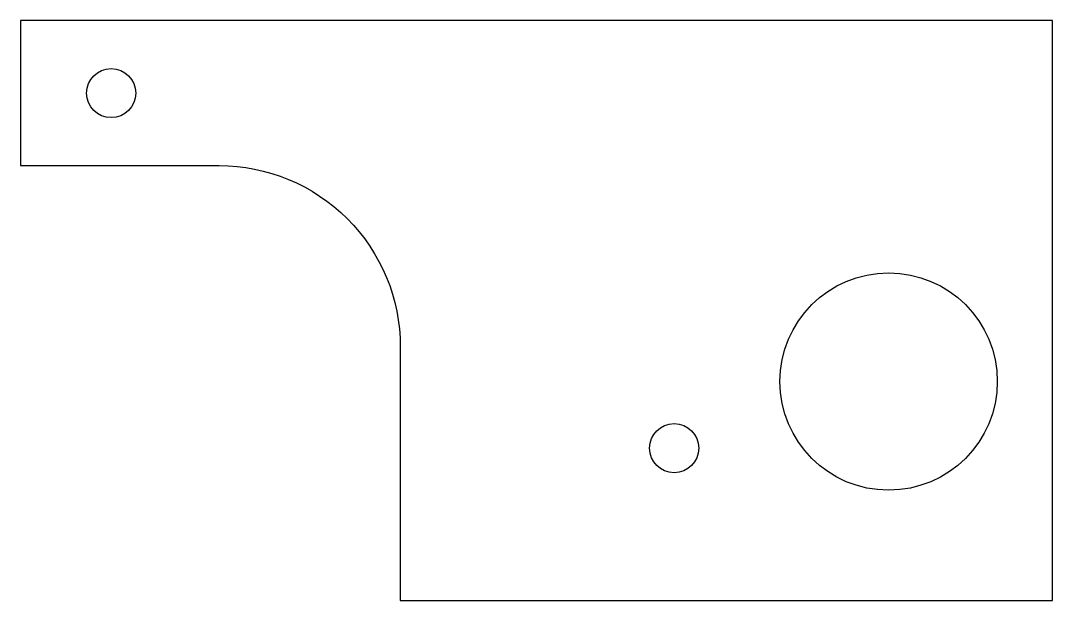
# Model space of a CAD drawing. Header units: inches. Extents: x -3.68 to -0.12, y 0.12 to 2.12.
import ezdxf

# ---------------------------------------------------------------- set-up
doc = ezdxf.new("R2010")
doc.units = ezdxf.units.IN
doc.layers.get('0').update_dxf_attribs({"linetype": 'CONTINUOUS'})

msp = doc.modelspace()

# ---------------------------------------------------------------- linework, layer by layer
msp.add_lwpolyline([(-3.685, 2.125), (-3.685, 1.625), (-3, 1.625, -0.414214), (-2.375, 1), (-2.375, 0.125), (-0.125, 0.125), (-0.125, 2.125)], format="xyb", close=True)
for centre, radius in [((-3.3725, 1.875), 0.0847), ((-0.69, 0.88), 0.375), ((-1.43, 0.65), 0.0847)]:
    msp.add_circle(centre, radius)

doc.saveas('drawing.dxf')
